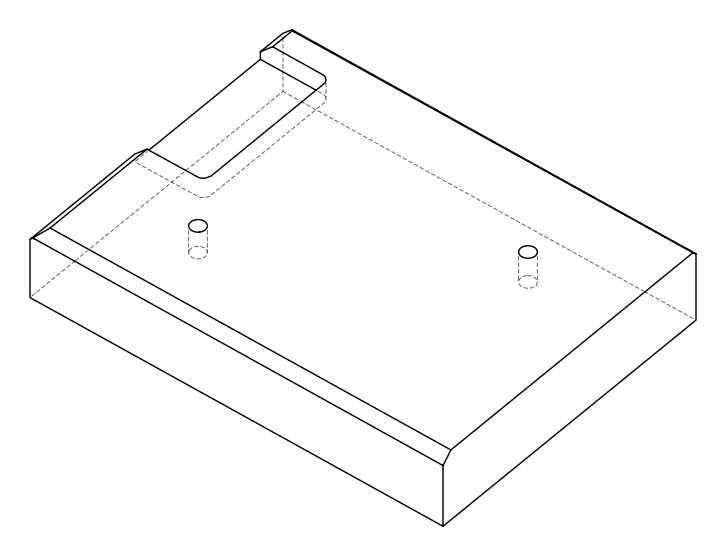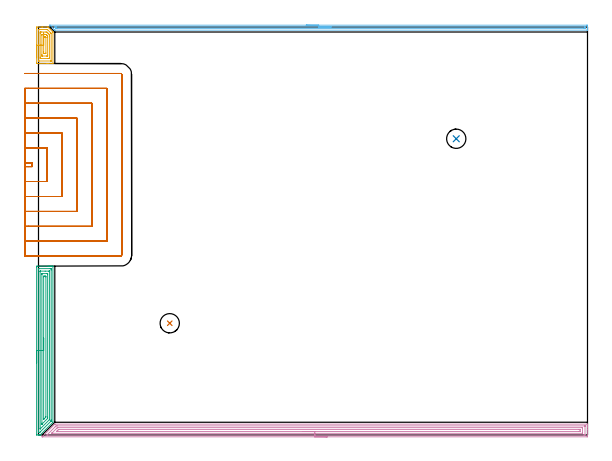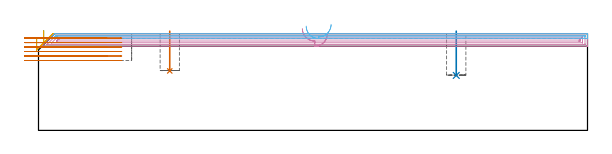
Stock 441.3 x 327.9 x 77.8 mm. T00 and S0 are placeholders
(PLAN: 7 operations, 2 tool changes, 53 min)
(1 INDEXABLE_INSERT_DRILL_BLIND_HOLE_FROM_SOLID | STEP1POCKET | NXT0302_002 | 0.13 min | 5612 mm3)
(2 INDEXABLE_INSERT_DRILL_BLIND_HOLE_FROM_SOLID_1 | STEP1POCKET_1 | NXT0302_002 | 0.14 min | 6290 mm3)
(3 AREA_MILL | FG_CHAMFER_SURFACE | UGT0205_001 | 5.53 min | 12227 mm3)
(4 AREA_MILL_1 | FG_CHAMFER_SURFACE_1 | UGT0205_001 | 14.1 min | 22447 mm3)
(5 AREA_MILL_2 | FG_CHAMFER_SURFACE_2 | UGT0205_001 | 1.4 min | 3081 mm3)
(6 AREA_MILL_3 | FG_CHAMFER_SURFACE_3 | UGT0205_001 | 7.05 min | 3457 mm3)
(7 MILL_SLOT | SLOT_PARTIAL_RECTANGULAR | UGT0201_010 | Follow Part, ap 4, ae 75% | 24.65 min | 261649 mm3)
(TOOL NXT0302_002 | Index. Insert Drill 15.5mm [880-D1550L20-05] | D15.5 PA176 FL78 Z2)
(TOOL UGT0205_001 | Chamfer Mill 20 x 3 x 45 deg. | D20 FL50 Z2)
(TOOL UGT0201_010 | End Mill 16 mm | D16 FL22 Z2)
(OP 1 INDEXABLE_INSERT_DRILL_BLIND_HOLE_FROM_SOLID)
G17 G21 G94 G90
T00 M6
G54
G17 G0 G90 X105.5 Y89.8 S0 M3
G43 Z87.8 H1
G94 G81 G98 Z47.8 F250. R79.8
G80
M5
M2
(OP 2 INDEXABLE_INSERT_DRILL_BLIND_HOLE_FROM_SOLID_1)
G17 G21 G94 G90
T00 M6
G54
G17 G0 G90 X335.8 Y238.1 S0 M3
G43 Z87.8 H1
G94 G81 G98 Z44.2 F250. R79.8
G80
M5
M2
(OP 3 AREA_MILL)
G17 G21 G94 G90
T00 M6
G54
G17 G0 G90 X-1.5 Y57.85 S1061 M3
G43 Z87.8 H0
Z74.7
G94 G1 Y57.888 Z73.828 F250.
Y58.002 Z72.964
Y58.191 Z72.112
Y58.453 Z71.28
Y58.787 Z70.474
Y59.19 Z69.7
Y59.658 Z68.964
Y60.19 Z68.272
Y60.779 Z67.629
Y61.422 Z67.04
Y62.114 Z66.508
Y62.85 Z66.04
Y63.624 Z65.637
Y64.43 Z65.303
Y65.262 Z65.041
Y66.114 Z64.852
Y66.978 Z64.738
Y67.85 Z64.7
X-1.499 Y135.116 Z64.701
X-1.496 Y135.521 Z64.702
X-1.492 Y135.69 Z64.705
X-1.096 Y135.695 Z65.101
X-0.521 Y135.7 Z65.676
X7.684 Z73.878
X8.289 Z74.486
X8.562 Z74.759
X9.167 Z75.364
X9.44 Z75.636
X9.987 Z76.187
X10.318 Z76.517
X11.349 Z77.547
X11.476 Y135.698 Z77.669
X11.598 Y135.69 Z77.789
X11.6 Y135.561 Z77.8
Y10.385
X11.598 Y10.206 Z77.787
X11.317 Y9.917 Z77.516
X1.539 Y0.139 Z67.739
X1.412 Y0.01 Z67.608
X1.264 Y0. Z67.463
X0.825 Z67.024
X0.329 Z66.528
X-0.218 Z65.977
X-1.37 Z64.827
X-1.491 Y0.002 Z64.705
X-1.5 Y0.344 Z64.7
Y67.85
X-0.086 Z66.114
X-0.085 Y133.618 Z66.115
X-0.084 Y133.665 Z66.116
X-0.082 Y133.686 Z66.118
X-0.08 Y133.69 Z66.12
X-0.061 Y133.693 Z66.139
X0.3 Y133.699 Z66.5
X9.44 Z75.64
X9.961 Y133.696 Z76.161
X10.115 Y133.69 Z76.315
X10.179 Y133.667 Z76.379
X10.183 Y133.471 Z76.383
X10.184 Y133.334 Z76.384
X10.186 Y132.577 Z76.386
X10.185 Y12.166 Z76.385
X10.182 Y11.414 Z76.382
X10.179 Y11.276 Z76.379
X10.173 Y11.234 Z76.373
X10.135 Y11.192 Z76.335
X10.066 Y11.119 Z76.266
X9.961 Y11.012 Z76.161
X9.83 Y10.88 Z76.03
X1.315 Y2.366 Z67.515
X0.98 Y2.041 Z67.18
X0.929 Y2.01 Z67.129
X0.84 Y2.007 Z67.04
X0.66 Y2.004 Z66.86
X0.139 Z66.339
X-0.015 Y2.01 Z66.185
X-0.079 Y2.033 Z66.121
X-0.083 Y2.229 Z66.117
X-0.085 Y2.366 Z66.115
X-0.086 Y3.123 Z66.114
Y67.85
X1.328 Z67.528
X1.329 Y131.552 Z67.529
X1.33 Y131.658 Z67.53
X1.332 Y131.683 Z67.532
X1.334 Y131.689 Z67.534
X1.344 Y131.693 Z67.544
X1.393 Y131.698 Z67.593
X5.343 Y131.7 Z71.543
X8.416 Z74.616
X8.562 Y131.699 Z74.762
X8.708 Y131.696 Z74.908
X8.749 Y131.692 Z74.949
X8.765 Y131.688 Z74.965
X8.767 Y131.678 Z74.967
X8.77 Y131.623 Z74.97
X8.771 Y131.552 Z74.971
Y131.34
Y12.506
X8.77 Y12.336 Z74.97
X8.767 Y12.295 Z74.967
X8.765 Y12.278 Z74.965
X8.751 Y12.26 Z74.951
X8.666 Y12.166 Z74.866
X1.54 Y5.039 Z67.74
X1.388 Y4.899 Z67.588
X1.332 Y4.853 Z67.532
X1.33 Y4.874 Z67.53
X1.328 Y5.251 Z67.528
Y67.85
X2.743 Z68.943
Y128.879
X2.745 Y129.436 Z68.945
X2.748 Y129.625 Z68.948
X2.749 Y129.684 Z68.949
X2.789 Y129.69 Z68.989
X2.89 Y129.693 Z69.09
X3.294 Y129.699 Z69.494
X3.363 Y129.7 Z69.563
X6.875 Z73.075
X7.216 Y129.698 Z73.416
X7.302 Y129.695 Z73.502
X7.342 Y129.69 Z73.542
X7.351 Y129.685 Z73.551
X7.353 Y129.672 Z73.553
X7.355 Y129.589 Z73.555
X7.357 Y129.211 Z73.557
Y128.879
Y14.28
X7.356 Y13.948 Z73.556
X7.352 Y13.394 Z73.552
X7.35 Y13.311 Z73.55
X7.299 Y13.257 Z73.499
X7.107 Y13.057 Z73.307
X2.976 Y8.925 Z69.176
X2.856 Y8.808 Z69.056
X2.774 Y8.732 Z68.974
X2.753 Y8.713 Z68.953
X2.75 Y8.741 Z68.95
X2.746 Y8.814 Z68.946
X2.744 Y8.927 Z68.944
X2.743 Y9.162 Z68.943
Y9.494
Y67.85
X4.157 Z70.357
Y127.112
X4.172 Y127.69 Z70.372
X4.459 Y127.697 Z70.659
X5.05 Y127.699 Z71.25
X5.336 Z71.536
X5.928 Y127.69 Z72.128
X5.943 Y127.097 Z72.143
Y127.082
Y14.824
X5.928 Y14.338 Z72.128
X5.738 Y14.141 Z71.938
X5.549 Y13.948 Z71.749
X4.659 Y13.057 Z70.859
X4.411 Y12.815 Z70.611
X4.172 Y12.582 Z70.372
X4.157 Y13.057 Z70.357
Y13.072
Y67.85
Y68.722 Z70.395
Y69.586 Z70.509
Y70.438 Z70.698
Y71.27 Z70.96
Y72.076 Z71.294
Y72.85 Z71.697
Y73.586 Z72.165
Y74.278 Z72.696
Y74.921 Z73.286
Y75.51 Z73.929
Y76.042 Z74.621
Y76.51 Z75.357
Y76.913 Z76.131
Y77.247 Z76.937
Y77.509 Z77.769
Y77.698 Z78.62
Y77.812 Z79.485
Y77.85 Z80.357
G0 Z87.8
M5
M2
(OP 4 AREA_MILL_1)
G17 G21 G94 G90
T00 M6
G54
G17 G0 G90 X232.1 Y-1.5 S1061 M3
G43 Z87.8 H0
Z77.6
G94 G1 X232.062 Z76.728 F250.
X231.948 Z75.864
X231.759 Z75.012
X231.497 Z74.18
X231.163 Z73.374
X230.76 Z72.6
X230.291 Z71.864
X229.76 Z71.172
X229.171 Z70.529
X228.528 Z69.94
X227.836 Z69.408
X227.1 Z68.94
X226.326 Z68.537
X225.52 Z68.203
X224.688 Z67.941
X223.836 Z67.752
X222.972 Z67.638
X222.1 Z67.6
X2.986
X2.931 Y-1.495 Z67.603
X2.919 Y-1.493 Z67.605
X2.931 Y-1.468 Z67.629
X3.521 Y-0.879 Z68.221
X12.974 Y8.575 Z77.674
X13.095 Y8.694 Z77.792
X13.36 Y8.7 Z77.8
X441.12
X441.29 Y8.697 Z77.788
X441.294 Y8.629 Z77.721
X441.3 Y8.194 Z77.294
Y7.895 Z76.995
Y7.177 Z76.272
Y5.923 Z75.02
Y4.494 Z73.59
Y-0.871 Z68.227
X441.298 Y-1.14 Z67.957
X441.29 Y-1.492 Z67.606
X440.939 Y-1.5 Z67.599
X222.1 Z67.6
Y-0.086 Z69.014
X7.211
X7.102 Y-0.085 Z69.015
X6.993 Y-0.083 Z69.017
X6.793 Y-0.079 Z69.021
X6.883 Y0.023 Z69.123
X6.989 Y0.136 Z69.236
X7.102 Y0.252 Z69.352
X13.36 Y6.511 Z75.611
X13.695 Y6.841 Z75.941
X14.038 Y7.177 Z76.277
X14.151 Y7.28 Z76.38
X15.148 Y7.286 Z76.386
X438.995 Y7.285 Z76.385
X439.213 Y7.282 Z76.382
X439.274 Y7.279 Z76.379
X439.292 Y7.276 Z76.376
X439.294 Y7.271 Z76.371
X439.298 Y7.236 Z76.336
X439.299 Y7.177 Z76.277
X439.3 Y6.762 Z75.862
X439.299 Y0.504 Z69.604
X439.292 Y0.023 Z69.123
X439.29 Y-0.073 Z69.027
X439.104 Y-0.081 Z69.019
X438.993 Y-0.084 Z69.016
X438.886 Y-0.085 Z69.015
X438.101 Y-0.086 Z69.014
X222.1
Y1.328 Z70.428
X10.73 Y1.329 Z70.429
X10.678 Y1.33 Z70.43
X10.653 Y1.332 Z70.432
X10.648 Y1.334 Z70.434
Y1.341 Z70.441
X10.655 Y1.354 Z70.454
X10.662 Y1.362 Z70.462
X10.678 Y1.379 Z70.479
X14.688 Y5.388 Z74.488
X14.919 Y5.618 Z74.718
X15.148 Y5.842 Z74.942
X15.179 Y5.865 Z74.965
X15.2 Y5.867 Z74.967
X15.251 Y5.87 Z74.97
X15.354 Y5.871 Z74.971
X15.559
X436.615
X437.098 Y5.87 Z74.97
X437.258 Y5.868 Z74.968
X437.283 Y5.866 Z74.966
X437.29 Y5.864 Z74.964
X437.293 Y5.833 Z74.933
X437.298 Y5.726 Z74.826
X437.3 Y5.186 Z74.286
Y1.812 Z70.912
X437.299 Y1.61 Z70.71
X437.294 Y1.407 Z70.507
X437.29 Y1.35 Z70.45
X437.285 Y1.334 Z70.434
X437.277 Y1.333 Z70.433
X437.218 Y1.33 Z70.43
X437.098 Y1.329 Z70.429
X222.1 Y1.328 Z70.428
Y2.743 Z71.843
X15.111
X14.75 Y2.746 Z71.846
X14.57 Y2.75 Z71.85
X14.514 Y2.754 Z71.854
X14.536 Y2.778 Z71.878
X14.803 Y3.051 Z72.151
X15.073 Y3.324 Z72.424
X15.148 Y3.4 Z72.5
X15.695 Y3.947 Z73.047
X16.042 Y4.292 Z73.392
X16.146 Y4.391 Z73.491
X16.201 Y4.44 Z73.54
X16.294 Y4.45 Z73.55
X16.508 Y4.453 Z73.553
X16.936 Y4.457 Z73.557
X16.973
X434.453
X435.274 Y4.451 Z73.551
X435.29 Y4.45 Z73.55
X435.294 Y4.429 Z73.529
X435.298 Y4.375 Z73.475
X435.3 Y4.265 Z73.365
Y4.047 Z73.147
Y3.158 Z72.258
Y2.937 Z72.037
X435.298 Y2.826 Z71.926
X435.294 Y2.771 Z71.871
X435.29 Y2.75 Z71.85
X435.268 Y2.748 Z71.848
X434.416 Y2.743 Z71.843
X434.379
X222.1
X221.228 Z71.881
X220.363 Z71.995
X219.512 Z72.183
X218.68 Z72.446
X217.874 Z72.78
X217.1 Z73.182
X216.364 Z73.651
X215.672 Z74.182
X215.029 Z74.772
X214.44 Z75.415
X213.908 Z76.107
X213.44 Z76.843
X213.037 Z77.616
X212.703 Z78.422
X212.441 Z79.254
X212.252 Z80.106
X212.138 Z80.971
X212.1 Z81.843
G0 Z87.8
M5
M2
(OP 5 AREA_MILL_2)
G17 G21 G94 G90
T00 M6
G54
G17 G0 G90 X-1.5 Y303.25 S1061 M3
G43 Z87.8 H0
Z74.7
G94 G1 Y303.288 Z73.828 F250.
Y303.402 Z72.963
Y303.591 Z72.112
Y303.853 Z71.28
Y304.187 Z70.474
Y304.59 Z69.7
Y305.058 Z68.964
Y305.59 Z68.272
Y306.179 Z67.629
Y306.822 Z67.04
Y307.514 Z66.508
Y308.25 Z66.04
Y309.024 Z65.637
Y309.83 Z65.303
Y310.662 Z65.041
Y311.514 Z64.852
Y312.378 Z64.738
Y313.25 Z64.7
Y326.926
X-1.499 Y327.404 Z64.701
X-1.494 Y327.805 Z64.703
X-1.491 Y327.891 Z64.705
X-1.096 Y327.9 Z65.099
X2.416 Z68.61
X3.187 Z69.386
X3.294 Z69.492
X7.579 Y327.899 Z73.777
X7.599 Y327.89 Z73.797
X7.624 Y327.877 Z73.823
X11.241 Y324.258 Z77.441
X11.576 Y323.923 Z77.774
X11.594 Y323.894 Z77.792
X11.6 Y323.866 Z77.8
Y298.654
X11.595 Y298.61 Z77.793
X11.502 Y298.6 Z77.7
X7.578 Z73.776
X6.806 Z72.999
X-1.307 Z64.888
X-1.484 Y298.602 Z64.712
X-1.492 Y298.609 Z64.704
X-1.498 Y298.616 Z64.698
X-1.5 Y299.096 Z64.7
Y313.25
X-0.086 Z66.114
X-0.085 Y325.635 Z66.115
X-0.083 Y325.822 Z66.117
X-0.081 Y325.868 Z66.119
X-0.08 Y325.884 Z66.12
X-0.042 Y325.89 Z66.158
X0.133 Y325.895 Z66.333
X0.397 Y325.899 Z66.597
X6.543 Y325.9 Z72.743
X6.806 Y325.897 Z73.006
X7.069 Y325.893 Z73.269
X7.142 Y325.89 Z73.342
X7.182 Y325.856 Z73.382
X7.261 Y325.784 Z73.461
X7.415 Y325.635 Z73.615
X9.44 Y323.61 Z75.64
X10.067 Y322.981 Z76.267
X10.157 Y322.884 Z76.357
X10.179 Y322.858 Z76.379
X10.181 Y322.839 Z76.381
X10.184 Y322.793 Z76.384
X10.185 Y322.605 Z76.385
Y300.865
X10.183 Y300.678 Z76.383
X10.181 Y300.632 Z76.381
X10.18 Y300.616 Z76.38
X10.141 Y300.61 Z76.341
X9.967 Y300.605 Z76.167
X9.703 Y300.601 Z75.903
X0.66 Y300.6 Z66.86
X0.043 Y300.602 Z66.243
X-0.039 Y300.607 Z66.161
X-0.068 Y300.609 Z66.132
X-0.079 Y300.725 Z66.121
X-0.083 Y300.865 Z66.117
X-0.085 Y301. Z66.115
X-0.086 Y313.25 Z66.114
X1.328 Z67.528
X1.329 Y322.981 Z67.529
X1.33 Y323.19 Z67.53
X1.336 Y323.866 Z67.536
X1.507 Y323.896 Z67.707
X1.538 Y323.898 Z67.738
X2.382 Y323.9 Z68.582
X5.928 Y323.898 Z72.128
X6.723 Y323.866 Z72.923
X6.806 Y323.787 Z73.006
X7.62 Y322.981 Z73.82
X7.684 Y322.917 Z73.884
X8.504 Y322.096 Z74.704
X8.562 Y322.036 Z74.762
X8.761 Y321.828 Z74.961
X8.768 Y321.423 Z74.968
X8.77 Y321.212 Z74.97
X8.771 Y321.001 Z74.971
X8.772 Y320.327 Z74.972
X8.771 Y303.519 Z74.971
X8.77 Y303.31 Z74.97
X8.764 Y302.634 Z74.964
X8.593 Y302.604 Z74.793
X8.562 Y302.602 Z74.762
X7.718 Y302.6 Z73.918
X2.45 Z68.65
X1.57 Y302.602 Z67.77
X1.538 Y302.605 Z67.738
X1.335 Y302.634 Z67.535
X1.333 Y302.841 Z67.533
X1.329 Y303.519 Z67.529
Y303.73
X1.328 Y313.25 Z67.528
X2.743 Z68.943
Y321.212
X2.745 Y321.765 Z68.945
X2.747 Y321.846 Z68.947
X2.749 Y321.886 Z68.949
X2.782 Y321.89 Z68.982
X2.952 Y321.895 Z69.152
X3.294 Y321.899 Z69.494
X3.489 Y321.9 Z69.689
X5.246 Y321.899 Z71.446
X5.928 Y321.892 Z72.128
X6.135 Y321.888 Z72.335
X6.219 Y321.88 Z72.419
X6.261 Y321.875 Z72.461
X6.413 Y321.728 Z72.613
X6.674 Y321.476 Z72.874
X6.806 Y321.345 Z73.006
X6.939 Y321.212 Z73.139
X7.074 Y321.073 Z73.274
X7.346 Y320.793 Z73.546
X7.351 Y320.663 Z73.551
X7.355 Y320.327 Z73.555
X7.357 Y319.772 Z73.557
Y319.442
Y305.288
X7.355 Y304.735 Z73.555
X7.353 Y304.654 Z73.553
X7.351 Y304.614 Z73.551
X7.318 Y304.61 Z73.518
X7.148 Y304.605 Z73.348
X6.806 Y304.601 Z73.006
X6.611 Y304.6 Z72.811
X3.098 Y304.601 Z69.298
X2.889 Y304.606 Z69.089
X2.785 Y304.61 Z68.985
X2.749 Y304.619 Z68.949
X2.748 Y304.648 Z68.948
X2.744 Y304.958 Z68.944
X2.743 Y305.288 Z68.943
Y305.844
Y313.25
X4.157 Z70.357
Y319.457
X4.172 Y319.89 Z70.372
X4.599 Y319.897 Z70.799
X5.05 Y319.898 Z71.25
X5.477 Y319.897 Z71.677
X5.701 Y319.889 Z71.901
X5.816 Y319.874 Z72.016
X5.928 Y319.762 Z72.128
X5.942 Y319.442 Z72.142
X5.943 Y319.428 Z72.143
Y307.043
X5.928 Y306.61 Z72.128
X5.501 Y306.603 Z71.701
X5.05 Y306.602 Z71.25
X4.624 Y306.603 Z70.824
X4.172 Y306.61 Z70.372
X4.164 Y307.058 Z70.364
X4.157 Y307.942 Z70.357
Y313.25
Y314.122 Z70.395
Y314.986 Z70.509
Y315.838 Z70.698
Y316.67 Z70.96
Y317.476 Z71.294
Y318.25 Z71.697
Y318.986 Z72.165
Y319.678 Z72.696
Y320.321 Z73.286
Y320.91 Z73.929
Y321.442 Z74.621
Y321.91 Z75.357
Y322.313 Z76.131
Y322.647 Z76.937
Y322.909 Z77.769
Y323.098 Z78.62
Y323.212 Z79.485
Y323.25 Z80.357
G0 Z87.8
M5
M2
(OP 6 AREA_MILL_3)
G17 G21 G94 G90
T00 M6
G54
G17 G0 G90 X215.2 Y329.4 S1061 M3
G43 Z87.8 H0
Z83.8
G94 G1 X215.238 Z82.928 F250.
X215.352 Z82.064
X215.541 Z81.212
X215.803 Z80.38
X216.137 Z79.574
X216.54 Z78.8
X217.008 Z78.064
X217.54 Z77.372
X218.129 Z76.729
X218.772 Z76.14
X219.464 Z75.609
X220.2 Z75.14
X220.974 Z74.737
X221.78 Z74.403
X222.612 Z74.141
X223.463 Z73.952
X224.328 Z73.838
X225.2 Z73.8
X440.672
X440.942 Y329.399
X441.29 Y329.394 Z73.802
X441.3 Y329.136 Z74.059
Y328.878 Z74.317
Y328.268 Z74.926
Y327.752 Z75.445
Y327.4 Z75.796
Y326.884 Z76.312
Y326.532 Z76.663
Y325.828 Z77.371
Y325.614 Z77.586
Y325.507 Z77.685
X441.29 Y325.403 Z77.788
X441.119 Y325.4 Z77.8
X13.304
X13.105 Y325.404 Z77.789
X13.021 Y325.477 Z77.72
X12.126 Y326.374 Z76.826
X9.253 Y329.246 Z73.952
X9.196 Y329.302 Z73.893
X9.118 Y329.39 Z73.802
X9.148 Y329.395 Z73.798
X9.177 Y329.398
X9.213 Y329.399 Z73.799
X225.2 Y329.4 Z73.8
Y327.986 Z75.214
X438.884 Y327.985 Z75.215
X439.176 Y327.984 Z75.216
X439.253 Y327.981 Z75.219
X439.285 Y327.979 Z75.221
X439.29 Y327.963 Z75.237
X439.297 Y327.867 Z75.333
X439.299 Y327.4 Z75.8
X439.298 Y326.998 Z76.202
X439.292 Y326.862 Z76.338
X439.289 Y326.821 Z76.379
X439.26 Y326.819 Z76.381
X439.185 Y326.817 Z76.383
X438.884 Y326.815 Z76.385
X438.593 Y326.814 Z76.386
X14.802
X14.199 Y326.817 Z76.383
X14.159 Y326.818 Z76.382
X14.142 Y326.821 Z76.379
X14.121 Y326.838 Z76.362
X14.035 Y326.918 Z76.282
X13.87 Y327.081 Z76.119
X13.551 Y327.4 Z75.8
X13.304 Y327.649 Z75.551
X12.987 Y327.979 Z75.221
X13.304 Y327.982 Z75.218
X13.596 Y327.985 Z75.215
X14.199 Y327.986 Z75.214
X14.489
X225.2
X226.072 Z75.252
X226.936 Z75.366
X227.788 Z75.555
X228.62 Z75.817
X229.426 Z76.151
X230.2 Z76.554
X230.936 Z77.023
X231.628 Z77.554
X232.271 Z78.143
X232.86 Z78.786
X233.391 Z79.478
X233.86 Z80.214
X234.263 Z80.988
X234.597 Z81.794
X234.859 Z82.626
X235.048 Z83.478
X235.162 Z84.343
X235.2 Z85.214
G0 Z87.8
M5
M2
(OP 7 MILL_SLOT)
G17 G21 G94 G90
T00 M6
G54
G17 G0 G90 X-11. Y215.689 S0 M3
G43 Z87.8 H0
Z74.2
G94 G1 X-8. Y215.7 F250.
X-7.746 F500.
X-5.1
Y218.6
X-7.746
X-8.
X-11. Y218.611 F250.
Y203.687
X-8. Y203.699
X-7.746 Y203.7 F500.
X6.9
Y230.6
X-7.746
G2 X-8. Y230.601 R60.
G1 X-11. Y230.613 F250.
Y191.683
X-8. Y191.699
X-7.746 Y191.7 F500.
X18.9
Y242.6
X-7.746
X-8. Y242.601
X-11. Y242.617 F250.
Y179.678
X-8. Y179.699
X-7.746 Y179.7 F500.
X30.9
Y254.6
X-7.746
X-8. Y254.601
X-11. Y254.622 F250.
Y167.667
X-8. Y167.699
G2 X-7.746 Y167.7 R24. F500.
G1 X42.9
Y266.6
X-7.746
G2 X-8. Y266.601 R24.
G1 X-11. Y266.633 F250.
X-10.999 Y155.634
X-8. Y155.697
G2 X-7.746 Y155.7 R12. F500.
G1 X54.9
Y278.6
X-7.746
G2 X-8. Y278.603 R12.
G1 X-10.999 Y278.666 F250.
X-10.746 Y143.7
X-7.746
X65.9 F500.
G3 X66.9 Y144.7 R1.
G1 Y289.6
G3 X65.9 Y290.6 R1.
G1 X-7.746
X-10.746 F250.
G0 X-11. Y215.7 Z70.6
G1 X-8.
X-5.1 F500.
Y218.6
X-8.
X-11. F250.
Y203.7
X-8.
X6.9 F500.
Y230.6
X-8.
X-11. F250.
Y191.7
X-8.
X18.9 F500.
Y242.6
X-8.
X-11. F250.
Y179.7
X-8.
X30.9 F500.
Y254.6
X-8.
X-11. F250.
Y167.7
X-8.
X42.9 F500.
Y266.6
X-8.
X-11. F250.
Y155.7
X-8.
X54.9 F500.
Y278.6
X-8.
X-11. F250.
Y143.7
X-8.
X65.9 F500.
G3 X66.9 Y144.7 R1.
G1 Y289.6
G3 X65.9 Y290.6 R1.
G1 X-8.
X-11. F250.
G0 Y215.7 Z67.
G1 X-8.
X-5.1 F500.
Y218.6
X-8.
X-11. F250.
Y203.7
X-8.
X6.9 F500.
Y230.6
X-8.
X-11. F250.
Y191.7
X-8.
X18.9 F500.
Y242.6
X-8.
X-11. F250.
Y179.7
X-8.
X30.9 F500.
Y254.6
X-8.
X-11. F250.
Y167.7
X-8.
X42.9 F500.
Y266.6
X-8.
X-11. F250.
Y155.7
X-8.
X54.9 F500.
Y278.6
X-8.
X-11. F250.
Y143.7
X-8.
X65.9 F500.
G3 X66.9 Y144.7 R1.
G1 Y289.6
G3 X65.9 Y290.6 R1.
G1 X-8.
X-11. F250.
G0 Y215.7 Z63.4
G1 X-8.
X-5.1 F500.
Y218.6
X-8.
X-11. F250.
Y203.7
X-8.
X6.9 F500.
Y230.6
X-8.
X-11. F250.
Y191.7
X-8.
X18.9 F500.
Y242.6
X-8.
X-11. F250.
Y179.7
X-8.
X30.9 F500.
Y254.6
X-8.
X-11. F250.
Y167.7
X-8.
X42.9 F500.
Y266.6
X-8.
X-11. F250.
Y155.7
X-8.
X54.9 F500.
Y278.6
X-8.
X-11. F250.
Y143.7
X-8.
X65.9 F500.
G3 X66.9 Y144.7 R1.
G1 Y289.6
G3 X65.9 Y290.6 R1.
G1 X-8.
X-11. F250.
G0 Y215.7 Z59.8
G1 X-8.
X-5.1 F500.
Y218.6
X-8.
X-11. F250.
Y203.7
X-8.
X6.9 F500.
Y230.6
X-8.
X-11. F250.
Y191.7
X-8.
X18.9 F500.
Y242.6
X-8.
X-11. F250.
Y179.7
X-8.
X30.9 F500.
Y254.6
X-8.
X-11. F250.
Y167.7
X-8.
X42.9 F500.
Y266.6
X-8.
X-11. F250.
Y155.7
X-8.
X54.9 F500.
Y278.6
X-8.
X-11. F250.
Y143.7
X-8.
X65.9 F500.
G3 X66.9 Y144.7 R1.
G1 Y289.6
G3 X65.9 Y290.6 R1.
G1 X-8.
X-11. F250.
G0 Y215.7 Z56.2
G1 X-8.
X-5.1 F500.
Y218.6
X-8.
X-11. F250.
Y203.7
X-8.
X6.9 F500.
Y230.6
X-8.
X-11. F250.
Y191.7
X-8.
X18.9 F500.
Y242.6
X-8.
X-11. F250.
Y179.7
X-8.
X30.9 F500.
Y254.6
X-8.
X-11. F250.
Y167.7
X-8.
X42.9 F500.
Y266.6
X-8.
X-11. F250.
Y155.7
X-8.
X54.9 F500.
Y278.6
X-8.
X-11. F250.
Y143.7
X-8.
X65.9 F500.
G3 X66.9 Y144.7 R1.
G1 Y289.6
G3 X65.9 Y290.6 R1.
G1 X-8.
X-11. F250.
G0 Z87.8
M5
M2
